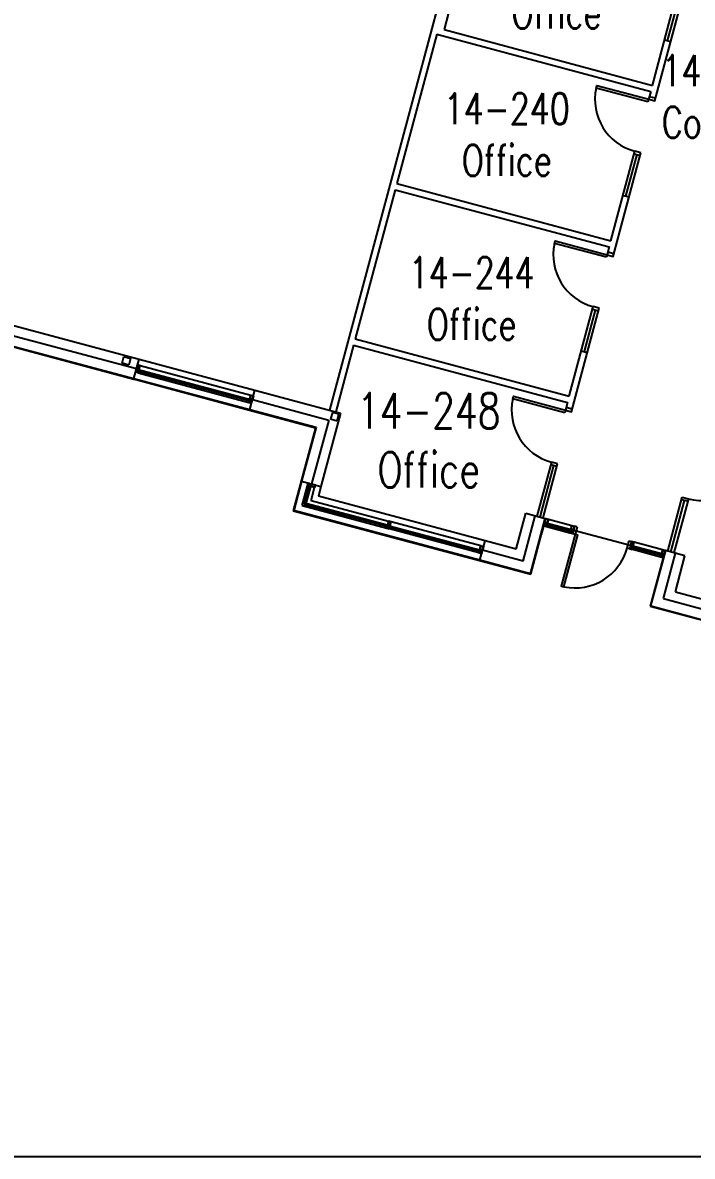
# Model space of a CAD drawing. Extents: x 11182 to 734459, y -1391328 to 152085.
# Drawn here: x 350310 to 362761, y -1391328 to -1370234 of the extents above; entities that cross this region are included whole.
import ezdxf
from ezdxf.enums import TextEntityAlignment as Align

# ---------------------------------------------------------------- set-up
doc = ezdxf.new("R2010")
doc.units = 0
doc.header["$LTSCALE"] = 500
doc.header["$MEASUREMENT"] = 0
doc.layers.add('0_Defpoints', color=106, linetype='CONTINUOUS', plot=False)
for name, color, linetype in [('0_room_data', 7, 'CONTINUOUS'), ('1_Wall_Exist', 251, 'CONTINUOUS'), ('3_Text', 7, 'CONTINUOUS')]:
    doc.layers.add(name, color=color, linetype=linetype)
doc.styles.add('1_200', font='simplex.shx', dxfattribs={"width": 0.75, "height": 460})

# ---------------------------------------------------------------- blocks, each defined once
blk = doc.blocks.new('room_data')
at = {"layer": '3_Text', "style": '1_200', "width": 0.75}
for tag, p in [('ROOMNUM', (0, 0)), ('ROOMUSE', (0, -575))]:
    blk.add_attdef(tag, text='', height=345, dxfattribs=at).set_placement(p, align=Align.MIDDLE_CENTER)

msp = doc.modelspace()

# ---------------------------------------------------------------- linework, layer by layer
at = {"layer": '0_Defpoints'}
msp.add_lwpolyline([(391388, -1271696), (313980, -1271696), (313980, -1391328), (391388, -1391328)], close=True, dxfattribs=at)
at = {"layer": '1_Wall_Exist'}
for p, q in [((360371, -1361182), (356017, -1377445)), ((358887, -1367585), (358144, -1370363)), ((362019, -1371401), (362465, -1369734)), ((362303, -1370570), (362510, -1369797)), ((358144, -1370363), (362019, -1371401)), ((358009, -1370450), (357265, -1373228)), ((358009, -1370450), (361989, -1371515)), ((362246, -1370555), (362360, -1370585)), ((361989, -1371515), (361937, -1371708)), ((362077, -1371642), (361963, -1371612)), ((361245, -1374293), (361691, -1372626)), ((361528, -1373462), (361735, -1372689)), ((357234, -1373342), (356491, -1376120)), ((357234, -1373342), (361214, -1374407)), ((357265, -1373228), (361245, -1374293)), ((361471, -1373447), (361585, -1373477)), ((361214, -1374407), (361163, -1374600)), ((345251, -1374563), (352474, -1376497)), ((361302, -1374534), (361188, -1374504)), ((345204, -1374738), (352427, -1376672)), ((345155, -1374923), (352378, -1376856)), ((360471, -1377185), (360917, -1375518)), ((360754, -1376354), (360961, -1375582)), ((348331, -1375782), (352376, -1376865)), ((356491, -1376120), (360471, -1377185)), ((356462, -1376234), (356131, -1377473)), ((356462, -1376234), (360440, -1377299)), ((360697, -1376339), (360811, -1376370)), ((352160, -1376571), (352193, -1376448)), ((352193, -1376448), (352316, -1376481)), ((352316, -1376481), (352283, -1376604)), ((352378, -1376856), (352474, -1376497)), ((352474, -1376497), (354628, -1377074)), ((352283, -1376604), (352160, -1376571)), ((352451, -1376713), (354540, -1377272)), ((352458, -1376688), (354546, -1377248)), ((352460, -1376749), (354515, -1377299)), ((352496, -1376614), (354551, -1377165)), ((352376, -1376865), (352411, -1376874)), ((352378, -1376856), (354532, -1377433)), ((352411, -1376874), (354530, -1377442)), ((354532, -1377433), (354628, -1377074)), ((354628, -1377074), (356222, -1377500)), ((354551, -1377278), (354540, -1377274)), ((354582, -1377248), (356000, -1377628)), ((360440, -1377299), (360388, -1377492)), ((360528, -1377426), (360414, -1377396)), ((354530, -1377442), (355755, -1377770)), ((354532, -1377433), (355766, -1377763)), ((356222, -1377500), (355856, -1378864)), ((356068, -1377485), (356035, -1377608)), ((356035, -1377608), (356158, -1377641)), ((356190, -1377518), (356068, -1377485)), ((356158, -1377641), (356190, -1377518)), ((355755, -1377770), (355341, -1379315)), ((355766, -1377763), (355497, -1378768)), ((356000, -1377628), (355682, -1378817)), ((360143, -1378410), (359873, -1379418)), ((359987, -1379448), (360257, -1378441)), ((359930, -1379433), (360187, -1378474)), ((355497, -1378768), (355352, -1379309)), ((355497, -1378768), (355856, -1378864)), ((355505, -1379220), (355605, -1378850)), ((355640, -1378841), (355545, -1379198)), ((355665, -1378848), (355576, -1379180)), ((355856, -1378864), (355808, -1379046)), ((355676, -1379122), (355739, -1378886)), ((358907, -1379875), (355808, -1379046)), ((362305, -1380069), (362575, -1379061)), ((362689, -1379092), (362419, -1380099)), ((355505, -1379220), (357079, -1379642)), ((357104, -1379615), (355545, -1379198)), ((357111, -1379591), (355576, -1379180)), ((355676, -1379122), (357115, -1379507)), ((362362, -1380084), (362619, -1379125)), ((355341, -1379315), (359758, -1380498)), ((358811, -1380235), (355352, -1379309)), ((359488, -1380031), (359667, -1379363)), ((359616, -1380253), (359842, -1379409)), ((359667, -1379363), (360027, -1379459)), ((359751, -1380487), (360027, -1379459)), ((360085, -1379474), (360521, -1379591)), ((357086, -1379619), (357086, -1379622)), ((357120, -1379619), (358819, -1380074)), ((357126, -1379595), (358826, -1380050)), ((358794, -1380101), (357128, -1379655)), ((358830, -1379966), (357164, -1379521)), ((359758, -1380498), (360014, -1379538)), ((359956, -1379756), (359979, -1379672)), ((359979, -1379672), (360016, -1379532)), ((360016, -1379532), (362238, -1380126)), ((360039, -1379575), (360024, -1379571)), ((360040, -1379573), (360510, -1379699)), ((360047, -1379548), (360516, -1379674)), ((360049, -1379609), (360485, -1379725)), ((360525, -1379705), (360509, -1379701)), ((358811, -1380235), (358907, -1379875)), ((359488, -1380031), (358907, -1379875)), ((362208, -1380043), (361682, -1379902)), ((358834, -1380080), (358818, -1380076)), ((358848, -1380091), (358847, -1380093)), ((359616, -1380253), (358860, -1380050)), ((361633, -1380002), (361625, -1380000)), ((362197, -1380150), (361637, -1380000)), ((362203, -1380126), (361644, -1379976)), ((362172, -1380177), (361646, -1380036)), ((362238, -1380126), (361979, -1381092)), ((361991, -1381086), (362266, -1380058)), ((362224, -1380951), (362450, -1380108)), ((362624, -1380154), (362265, -1380058)), ((359751, -1380487), (358811, -1380235)), ((362208, -1380156), (362200, -1380154)), ((362446, -1380823), (362625, -1380154)), ((362224, -1380951), (362981, -1381153)), ((362446, -1380823), (363027, -1380978)), ((361979, -1381092), (366396, -1382275)), ((361991, -1381086), (362931, -1381338))]:
    msp.add_line(p, q, dxfattribs=at)
for points in [[(361950, -1371660), (362064, -1371690), (362579, -1369764)], [(361937, -1371708), (360971, -1371450), (360984, -1371401), (361950, -1371660)], [(362077, -1371642), (361963, -1371612)], [(361176, -1374552), (361290, -1374583), (361805, -1372656)], [(361678, -1372674), (361792, -1372705)], [(361805, -1372656), (361691, -1372626)], [(361163, -1374600), (360197, -1374342), (360210, -1374293), (361176, -1374552)], [(361302, -1374534), (361188, -1374504)], [(360401, -1377444), (360515, -1377475), (361031, -1375549)], [(360904, -1375566), (361018, -1375597)], [(361031, -1375549), (360917, -1375518)], [(360388, -1377492), (359422, -1377234), (359435, -1377186), (360401, -1377444)], [(360528, -1377426), (360414, -1377396)], [(360130, -1378458), (360244, -1378489)], [(360257, -1378441), (360143, -1378410)], [(362575, -1379061), (362689, -1379092)], [(362676, -1379140), (362562, -1379110)], [(360619, -1379616), (360324, -1380717), (360372, -1380730), (360631, -1379764)], [(360619, -1379616), (360570, -1379603), (360534, -1379739), (360631, -1379764)]]:
    msp.add_lwpolyline(points, dxfattribs=at)
at = {"layer": '1_Wall_Exist', "flags": 128}
for points in [[(352417, -1376715, -1.25595), (352417, -1376719), (352413, -1376734), (352458, -1376746), (352463, -1376731, -1.25595), (352464, -1376728), (352465, -1376726, -0.36397), (352466, -1376725), (352466, -1376726), (352460, -1376749), (352411, -1376736), (352417, -1376712), (352417, -1376712, -0.36397), (352418, -1376713)], [(352457, -1376732, -0.104064), (352457, -1376732), (352454, -1376736, 0.541623), (352455, -1376737), (352456, -1376737, 0.297334), (352457, -1376737), (352462, -1376731, -1), (352464, -1376728), (352465, -1376725), (352465, -1376723), (352464, -1376723), (352463, -1376725), (352419, -1376713), (352420, -1376711), (352419, -1376711), (352418, -1376713), (352417, -1376715, -1), (352417, -1376719), (352418, -1376727, 0.297334), (352419, -1376728), (352420, -1376728, 0.541623), (352422, -1376727), (352421, -1376722, -0.104064), (352421, -1376722), (352422, -1376718, -0.414214), (352423, -1376717), (352440, -1376722), (352441, -1376722), (352441, -1376722), (352458, -1376727, -0.414214), (352458, -1376728)], [(352474, -1376675), (352476, -1376675), (352492, -1376617), (352449, -1376605), (352433, -1376664), (352436, -1376664, -0.414214), (352438, -1376668), (352437, -1376671), (352469, -1376680), (352470, -1376677, -0.414214)], [(352452, -1376693, 0.414214), (352453, -1376692), (352457, -1376681, 0.414214), (352456, -1376679), (352448, -1376677, 0.414214), (352447, -1376678), (352444, -1376690, 0.414214), (352445, -1376691)], [(355625, -1378854, 1.25595), (355623, -1378852), (355607, -1378848), (355619, -1378803), (355635, -1378807, 1.25595), (355638, -1378807), (355640, -1378807, 0.36397), (355641, -1378807), (355641, -1378807), (355618, -1378800), (355605, -1378850), (355628, -1378856), (355628, -1378856, 0.36397), (355627, -1378855)], [(355632, -1378811, 0.104064), (355631, -1378811), (355627, -1378812, -0.541623), (355626, -1378810), (355626, -1378809, -0.297334), (355627, -1378808), (355635, -1378807, 1), (355638, -1378807), (355641, -1378808), (355642, -1378809), (355642, -1378810), (355640, -1378809), (355628, -1378853), (355630, -1378854), (355630, -1378854), (355628, -1378855), (355626, -1378854, 1), (355623, -1378852), (355616, -1378847, -0.297334), (355616, -1378846), (355616, -1378845, -0.541623), (355618, -1378844), (355621, -1378847, 0.104064), (355622, -1378847), (355625, -1378848, 0.414214), (355627, -1378848), (355631, -1378831), (355632, -1378830), (355631, -1378830), (355636, -1378813, 0.414214), (355635, -1378812)], [(355662, -1378835, -0.414214), (355664, -1378834), (355675, -1378837, -0.414214), (355676, -1378838), (355674, -1378846, -0.414214), (355673, -1378846), (355661, -1378843, -0.414214), (355660, -1378842)], [(355689, -1378825), (355690, -1378823), (355748, -1378838), (355737, -1378882), (355678, -1378866), (355679, -1378863, 0.414214), (355677, -1378860), (355674, -1378859), (355682, -1378827), (355685, -1378827, 0.414214)], [(357142, -1379581), (357145, -1379581), (357160, -1379523), (357117, -1379511), (357101, -1379570), (357104, -1379571, -0.414214), (357106, -1379574), (357105, -1379577), (357138, -1379586), (357139, -1379583, -0.414214)], [(360024, -1379524), (360022, -1379524), (360037, -1379465), (360081, -1379477), (360065, -1379535), (360062, -1379534, 0.414214), (360059, -1379536), (360058, -1379539), (360026, -1379531), (360026, -1379528, 0.414214)], [(357121, -1379599, 0.414214), (357122, -1379598), (357125, -1379587, 0.414214), (357124, -1379586), (357117, -1379584, 0.414214), (357116, -1379584), (357113, -1379596, 0.414214), (357113, -1379597)], [(360053, -1379588, 1.25595), (360051, -1379591), (360047, -1379606), (360002, -1379594), (360006, -1379578, 1.25595), (360006, -1379575), (360006, -1379573, 0.36397), (360006, -1379572), (360006, -1379572), (359999, -1379595), (360049, -1379609), (360055, -1379585), (360055, -1379585, 0.36397), (360054, -1379586)], [(360010, -1379582, 0.104064), (360010, -1379582), (360011, -1379587, -0.541623), (360009, -1379588), (360008, -1379587, -0.297334), (360007, -1379587), (360006, -1379578, 1), (360006, -1379575), (360007, -1379572), (360008, -1379571), (360009, -1379571), (360008, -1379573), (360052, -1379585), (360053, -1379583), (360053, -1379583), (360054, -1379585), (360053, -1379588, 1), (360051, -1379591), (360046, -1379597, -0.297334), (360045, -1379597), (360044, -1379597, -0.541623), (360043, -1379595), (360046, -1379592, 0.104064), (360046, -1379591), (360047, -1379588, 0.414214), (360047, -1379587), (360030, -1379582), (360029, -1379581), (360029, -1379582), (360012, -1379577, 0.414214), (360011, -1379578)], [(360034, -1379551, -0.414214), (360033, -1379550), (360036, -1379538, -0.414214), (360037, -1379537), (360045, -1379539, -0.414214), (360045, -1379540), (360042, -1379552, -0.414214), (360041, -1379553)], [(360538, -1379718, 1.25595), (360537, -1379721), (360532, -1379736), (360487, -1379724), (360491, -1379708, 1.25595), (360492, -1379705), (360492, -1379703, 0.36397), (360491, -1379702), (360491, -1379702), (360485, -1379725), (360534, -1379738), (360540, -1379715), (360540, -1379715, 0.36397), (360539, -1379716)], [(360495, -1379712, 0.104064), (360495, -1379712), (360496, -1379717, -0.541623), (360495, -1379718), (360493, -1379717, -0.297334), (360493, -1379716), (360491, -1379708, 1), (360492, -1379705), (360492, -1379702), (360493, -1379701), (360494, -1379701), (360493, -1379703), (360538, -1379715), (360538, -1379713), (360539, -1379713), (360539, -1379715), (360538, -1379718, 1), (360537, -1379720), (360531, -1379727, -0.297334), (360530, -1379727), (360529, -1379727, -0.541623), (360529, -1379725), (360532, -1379722, 0.104064), (360532, -1379721), (360533, -1379718, 0.414214), (360532, -1379716), (360515, -1379712), (360515, -1379711), (360514, -1379712), (360497, -1379707, 0.414214), (360496, -1379708)], [(360510, -1379654), (360507, -1379653), (360523, -1379595), (360566, -1379607), (360550, -1379665), (360548, -1379664, 0.414214), (360544, -1379666), (360543, -1379669), (360511, -1379661), (360512, -1379658, 0.414214)], [(360519, -1379681, -0.414214), (360518, -1379679), (360521, -1379668, -0.414214), (360523, -1379667), (360530, -1379669, -0.414214), (360531, -1379670), (360528, -1379682, -0.414214), (360526, -1379683)], [(361660, -1379962), (361662, -1379963), (361678, -1379904), (361635, -1379893), (361619, -1379951), (361622, -1379952, -0.414214), (361624, -1379955), (361623, -1379958), (361655, -1379967), (361656, -1379964, -0.414214)], [(358819, -1380030), (358816, -1380029), (358832, -1379970), (358875, -1379982), (358859, -1380041), (358857, -1380040, 0.414214), (358853, -1380042), (358852, -1380045), (358820, -1380036), (358821, -1380033, 0.414214)], [(358828, -1380056, -0.414214), (358827, -1380055), (358830, -1380043, -0.414214), (358832, -1380043), (358839, -1380045, -0.414214), (358840, -1380046), (358837, -1380057, -0.414214), (358835, -1380058)], [(361604, -1380003, -1.25595), (361603, -1380006), (361599, -1380022), (361644, -1380034), (361649, -1380018, -1.25595), (361650, -1380015), (361651, -1380013, -0.36397), (361652, -1380013), (361652, -1380013), (361646, -1380036), (361597, -1380023), (361603, -1380000), (361603, -1380000, -0.36397), (361604, -1380001)], [(361644, -1380019, -0.104064), (361644, -1380019), (361641, -1380023, 0.541623), (361641, -1380025), (361642, -1380025, 0.297334), (361643, -1380025), (361649, -1380018, -1), (361650, -1380015), (361651, -1380013), (361651, -1380010), (361650, -1380010), (361650, -1380012), (361605, -1380001), (361606, -1379999), (361605, -1379998), (361604, -1380000), (361604, -1380003, -1), (361603, -1380006), (361605, -1380014, 0.297334), (361605, -1380015), (361607, -1380015, 0.541623), (361608, -1380014), (361607, -1380010, -0.104064), (361607, -1380009), (361608, -1380006, -0.414214), (361609, -1380005), (361626, -1380009), (361627, -1380009), (361627, -1380010), (361644, -1380014, -0.414214), (361645, -1380015)], [(361638, -1379980, 0.414214), (361640, -1379980), (361643, -1379968, 0.414214), (361642, -1379967), (361635, -1379965, 0.414214), (361633, -1379966), (361630, -1379977, 0.414214), (361631, -1379978)], [(362235, -1380116), (362237, -1380117), (362253, -1380058), (362210, -1380047), (362194, -1380105), (362197, -1380106, -0.414214), (362199, -1380109), (362198, -1380112), (362230, -1380121), (362231, -1380118, -0.414214)], [(362213, -1380134, 0.414214), (362215, -1380134), (362218, -1380122, 0.414214), (362217, -1380121), (362210, -1380119, 0.414214), (362208, -1380119), (362205, -1380131, 0.414214), (362206, -1380132)], [(362179, -1380157, -1.25595), (362178, -1380160), (362174, -1380176), (362219, -1380188), (362224, -1380172, -1.25595), (362225, -1380169), (362226, -1380167, -0.36397), (362227, -1380167), (362227, -1380167), (362221, -1380190), (362172, -1380177), (362178, -1380154), (362178, -1380154, -0.36397), (362179, -1380155)], [(362219, -1380173, -0.104064), (362219, -1380173), (362216, -1380177, 0.541623), (362216, -1380179), (362217, -1380179, 0.297334), (362218, -1380179), (362224, -1380172, -1), (362225, -1380169), (362226, -1380167), (362226, -1380164), (362225, -1380164), (362225, -1380166), (362180, -1380154), (362181, -1380152), (362180, -1380152), (362179, -1380154), (362179, -1380157, -1), (362178, -1380160), (362180, -1380168, 0.297334), (362180, -1380169), (362182, -1380169, 0.541623), (362183, -1380168), (362182, -1380164, -0.104064), (362182, -1380163), (362183, -1380160, -0.414214), (362184, -1380159), (362201, -1380163), (362202, -1380163), (362202, -1380164), (362219, -1380168, -0.414214), (362220, -1380169)]]:
    msp.add_lwpolyline(points, format="xyb", close=True, dxfattribs=at)
for points in [[(352460, -1376680), (352471, -1376684, 0.414214), (352472, -1376683), (352472, -1376682), (352472, -1376682), (352473, -1376679, -0.414214), (352475, -1376678), (352475, -1376678, -0.414214), (352476, -1376680), (352476, -1376683), (352475, -1376683), (352475, -1376684, 0.414214), (352475, -1376685), (352477, -1376685), (352496, -1376614), (352446, -1376601), (352427, -1376672), (352429, -1376672), (352430, -1376672), (352430, -1376671), (352429, -1376671), (352430, -1376668, -0.414214), (352432, -1376667), (352433, -1376667, -0.414214), (352434, -1376669), (352433, -1376672), (352433, -1376672), (352432, -1376672, 0.414214), (352433, -1376673), (352444, -1376676)], [(352460, -1376680), (352449, -1376721), (352445, -1376720), (352446, -1376716, 0.414214), (352446, -1376715), (352440, -1376713, 0.414214), (352439, -1376714), (352437, -1376718), (352434, -1376717), (352444, -1376676)], [(352439, -1376712), (352439, -1376711), (352440, -1376711), (352440, -1376711), (352440, -1376710), (352440, -1376710), (352441, -1376710), (352441, -1376709), (352440, -1376709), (352440, -1376708), (352441, -1376708), (352441, -1376708), (352441, -1376707), (352441, -1376707), (352442, -1376707), (352442, -1376706), (352441, -1376706), (352441, -1376705), (352442, -1376705), (352442, -1376705), (352441, -1376704), (352441, -1376704), (352442, -1376703), (352442, -1376703), (352442, -1376702), (352442, -1376702), (352443, -1376702), (352443, -1376702), (352442, -1376701), (352442, -1376701), (352443, -1376700), (352443, -1376700), (352443, -1376699), (352443, -1376699), (352444, -1376699), (352444, -1376698), (352443, -1376698), (352443, -1376697), (352444, -1376697), (352444, -1376697), (352444, -1376697, -0.627131), (352450, -1376699), (352450, -1376699), (352450, -1376700), (352450, -1376700), (352450, -1376701), (352449, -1376701), (352449, -1376701), (352450, -1376702), (352450, -1376702), (352449, -1376702), (352449, -1376703), (352449, -1376703), (352449, -1376704), (352448, -1376704), (352448, -1376704), (352449, -1376705), (352449, -1376705), (352448, -1376705), (352448, -1376706), (352449, -1376706), (352449, -1376707), (352448, -1376707), (352448, -1376707), (352448, -1376708), (352448, -1376708), (352447, -1376709), (352447, -1376709), (352448, -1376709), (352448, -1376710), (352447, -1376710), (352447, -1376710), (352447, -1376711), (352447, -1376711), (352446, -1376712), (352446, -1376712), (352447, -1376713), (352447, -1376713), (352446, -1376713), (352446, -1376713), (352447, -1376714)], [(355677, -1378834), (355636, -1378823), (355635, -1378827), (355640, -1378828, -0.414214), (355640, -1378829), (355638, -1378836, -0.414214), (355637, -1378836), (355633, -1378835), (355632, -1378839), (355673, -1378850)], [(355639, -1378836), (355640, -1378837), (355641, -1378836), (355641, -1378836), (355641, -1378837), (355642, -1378837), (355642, -1378836), (355643, -1378836), (355643, -1378837), (355643, -1378837), (355644, -1378837), (355644, -1378837), (355644, -1378838), (355645, -1378838), (355645, -1378837), (355646, -1378837), (355646, -1378838), (355646, -1378838), (355647, -1378838), (355647, -1378838), (355647, -1378839), (355648, -1378839), (355648, -1378838), (355649, -1378838), (355649, -1378839), (355649, -1378839), (355650, -1378838), (355650, -1378838), (355651, -1378839), (355651, -1378840), (355651, -1378839), (355652, -1378839), (355652, -1378840), (355652, -1378840), (355653, -1378839), (355653, -1378839), (355654, -1378840), (355654, -1378840), (355655, -1378840), (355655, -1378840), (355655, -1378840, 0.627131), (355656, -1378833), (355656, -1378834), (355655, -1378834), (355655, -1378833), (355655, -1378833), (355654, -1378833), (355654, -1378833), (355654, -1378832), (355653, -1378832), (355653, -1378833), (355652, -1378833), (355652, -1378832), (355652, -1378832), (355651, -1378833), (355651, -1378832), (355650, -1378832), (355650, -1378831), (355649, -1378832), (355649, -1378832), (355649, -1378831), (355649, -1378831), (355648, -1378832), (355648, -1378832), (355647, -1378831), (355647, -1378831), (355646, -1378831), (355646, -1378831), (355646, -1378830), (355646, -1378830), (355645, -1378831), (355645, -1378831), (355644, -1378830), (355644, -1378830), (355643, -1378831), (355643, -1378830), (355643, -1378829), (355642, -1378829), (355642, -1378830), (355641, -1378830), (355641, -1378829)], [(355677, -1378834), (355680, -1378823, -0.414214), (355681, -1378822), (355682, -1378822), (355681, -1378823), (355684, -1378824, 0.414214), (355686, -1378823), (355687, -1378822, 0.414214), (355685, -1378820), (355682, -1378819), (355682, -1378820), (355682, -1378820, -0.414214), (355681, -1378819), (355682, -1378817), (355752, -1378836), (355739, -1378886), (355668, -1378867), (355669, -1378865), (355670, -1378865), (355670, -1378865), (355670, -1378866), (355673, -1378866, 0.414214), (355675, -1378865), (355675, -1378864, 0.414214), (355674, -1378862), (355671, -1378862), (355671, -1378862), (355670, -1378862, -0.414214), (355670, -1378861), (355673, -1378850)], [(357128, -1379587), (357140, -1379590, 0.414214), (357141, -1379589), (357141, -1379589), (357140, -1379588), (357141, -1379585, -0.414214), (357143, -1379584), (357144, -1379585, -0.414214), (357145, -1379587), (357144, -1379590), (357144, -1379589), (357143, -1379590, 0.414214), (357144, -1379591), (357145, -1379591), (357164, -1379521), (357115, -1379507), (357096, -1379578), (357097, -1379578), (357098, -1379578), (357099, -1379577), (357098, -1379577), (357099, -1379574, -0.414214), (357101, -1379573), (357101, -1379573, -0.414214), (357103, -1379575), (357102, -1379578), (357101, -1379578), (357101, -1379578, 0.414214), (357102, -1379579), (357113, -1379582), (357104, -1379617), (357119, -1379621)], [(360033, -1379536), (360022, -1379533, -0.414214), (360021, -1379532), (360021, -1379532), (360022, -1379532), (360023, -1379529, 0.414214), (360022, -1379527), (360021, -1379527, 0.414214), (360019, -1379528), (360018, -1379531), (360019, -1379531), (360019, -1379531, -0.414214), (360018, -1379532), (360016, -1379532), (360035, -1379461), (360085, -1379474), (360066, -1379545), (360064, -1379544), (360064, -1379543), (360064, -1379543), (360065, -1379543), (360065, -1379540, 0.414214), (360064, -1379538), (360063, -1379538, 0.414214), (360061, -1379539), (360061, -1379542), (360061, -1379542), (360061, -1379543, -0.414214), (360060, -1379543), (360049, -1379540)], [(357086, -1379622, -1.25595), (357086, -1379625), (357081, -1379640), (357127, -1379653), (357131, -1379637, -1.25595), (357132, -1379634), (357133, -1379632, -0.36397), (357134, -1379632), (357134, -1379632), (357128, -1379655), (357079, -1379642), (357085, -1379619), (357086, -1379619, -0.36397), (357086, -1379619)], [(357086, -1379622, -1), (357086, -1379625), (357087, -1379633, 0.297334), (357088, -1379634), (357089, -1379634, 0.541623), (357090, -1379633), (357090, -1379628, -0.104064), (357090, -1379628), (357091, -1379624, -0.414214), (357092, -1379624), (357109, -1379628), (357109, -1379628), (357109, -1379628), (357126, -1379633, -0.414214), (357127, -1379634), (357126, -1379638), (357126, -1379638), (357123, -1379642, 0.541623), (357124, -1379643), (357125, -1379644, 0.297334), (357126, -1379643), (357131, -1379637, -1), (357132, -1379634), (357133, -1379631), (357133, -1379629), (357132, -1379629), (357132, -1379631), (357088, -1379619), (357088, -1379617), (357088, -1379617), (357086, -1379619)], [(357114, -1379626), (357115, -1379622, 0.414214), (357114, -1379621), (357108, -1379619, 0.414214), (357107, -1379620), (357106, -1379624)], [(357108, -1379618), (357108, -1379618), (357109, -1379617), (357109, -1379617), (357108, -1379616), (357108, -1379616), (357109, -1379616), (357109, -1379615), (357109, -1379615), (357109, -1379614), (357110, -1379614), (357110, -1379614), (357109, -1379613), (357109, -1379613), (357110, -1379613), (357110, -1379612), (357110, -1379612), (357110, -1379611), (357111, -1379611), (357111, -1379611), (357110, -1379610), (357110, -1379610), (357111, -1379610), (357111, -1379609), (357110, -1379609), (357110, -1379608), (357111, -1379608), (357111, -1379608), (357111, -1379607), (357111, -1379607), (357112, -1379607), (357112, -1379606), (357111, -1379606), (357111, -1379605), (357112, -1379605), (357112, -1379605), (357112, -1379604), (357112, -1379604), (357113, -1379603), (357113, -1379603), (357112, -1379603, -0.627131), (357119, -1379605), (357118, -1379605), (357118, -1379606), (357119, -1379606), (357119, -1379607), (357118, -1379607), (357118, -1379607), (357118, -1379608), (357118, -1379608), (357117, -1379609), (357117, -1379609), (357118, -1379610), (357118, -1379610), (357117, -1379610), (357117, -1379610), (357118, -1379611), (357117, -1379611), (357117, -1379612), (357116, -1379612), (357117, -1379613), (357117, -1379613), (357116, -1379613), (357116, -1379613), (357117, -1379614), (357117, -1379614), (357116, -1379615), (357116, -1379615), (357116, -1379616), (357116, -1379616), (357115, -1379616), (357115, -1379617), (357116, -1379617), (357116, -1379618), (357115, -1379618), (357115, -1379618), (357115, -1379619), (357115, -1379619), (357114, -1379619), (357114, -1379620), (357115, -1379620)], [(360026, -1379578), (360027, -1379574, -0.414214), (360028, -1379573), (360035, -1379575, -0.414214), (360035, -1379576), (360034, -1379580)], [(360035, -1379574), (360036, -1379573), (360035, -1379573), (360035, -1379572), (360036, -1379572), (360036, -1379572), (360035, -1379571), (360035, -1379571), (360036, -1379570), (360036, -1379570), (360036, -1379569), (360036, -1379569), (360037, -1379569), (360037, -1379569), (360036, -1379568), (360036, -1379568), (360037, -1379567), (360037, -1379567), (360037, -1379566), (360037, -1379566), (360038, -1379566), (360038, -1379565), (360037, -1379565), (360037, -1379564), (360038, -1379564), (360038, -1379564), (360037, -1379563), (360037, -1379563), (360038, -1379563), (360039, -1379562), (360038, -1379562), (360038, -1379561), (360039, -1379561), (360039, -1379561), (360038, -1379560), (360038, -1379560), (360039, -1379560), (360039, -1379559), (360039, -1379559), (360039, -1379558), (360039, -1379558, 0.627131), (360032, -1379557), (360033, -1379558), (360033, -1379558), (360032, -1379558), (360032, -1379558), (360032, -1379559), (360032, -1379559), (360031, -1379560), (360031, -1379560), (360032, -1379561), (360032, -1379561), (360031, -1379561), (360031, -1379561), (360032, -1379562), (360031, -1379562), (360031, -1379563), (360030, -1379563), (360031, -1379564), (360031, -1379564), (360030, -1379564), (360030, -1379565), (360031, -1379565), (360031, -1379566), (360030, -1379566), (360030, -1379566), (360030, -1379567), (360030, -1379567), (360029, -1379567), (360029, -1379568), (360030, -1379568), (360030, -1379569), (360029, -1379569), (360029, -1379569), (360029, -1379570), (360029, -1379570), (360028, -1379570), (360028, -1379571), (360029, -1379571), (360029, -1379572), (360028, -1379572)], [(360519, -1379666), (360507, -1379663, -0.414214), (360507, -1379662), (360507, -1379662), (360507, -1379662), (360508, -1379659, 0.414214), (360507, -1379657), (360506, -1379657, 0.414214), (360504, -1379658), (360504, -1379661), (360504, -1379661), (360504, -1379661, -0.414214), (360503, -1379662), (360502, -1379662), (360521, -1379591), (360570, -1379604), (360551, -1379675), (360550, -1379674), (360549, -1379673), (360549, -1379673), (360550, -1379673), (360551, -1379670, 0.414214), (360550, -1379668), (360549, -1379668, 0.414214), (360547, -1379669), (360546, -1379672), (360547, -1379672), (360547, -1379673, -0.414214), (360546, -1379673), (360534, -1379670)], [(360512, -1379708), (360513, -1379704, -0.414214), (360514, -1379703), (360520, -1379705, -0.414214), (360520, -1379706), (360519, -1379710)], [(360521, -1379704), (360521, -1379703), (360520, -1379702), (360520, -1379702), (360521, -1379702), (360521, -1379702), (360521, -1379701), (360521, -1379701), (360522, -1379700), (360522, -1379700), (360521, -1379699), (360521, -1379699), (360522, -1379699), (360522, -1379698), (360522, -1379698), (360522, -1379698), (360523, -1379697), (360523, -1379697), (360522, -1379696), (360522, -1379696), (360523, -1379696), (360523, -1379695), (360522, -1379695), (360522, -1379694), (360523, -1379694), (360523, -1379694), (360523, -1379693), (360523, -1379693), (360524, -1379693), (360524, -1379692), (360523, -1379692), (360523, -1379691), (360524, -1379691), (360524, -1379691), (360524, -1379690), (360524, -1379690), (360525, -1379690), (360525, -1379689), (360524, -1379689), (360524, -1379688), (360524, -1379688, 0.627131), (360518, -1379687), (360518, -1379687), (360518, -1379688), (360517, -1379688), (360517, -1379688), (360518, -1379689), (360518, -1379689), (360517, -1379690), (360517, -1379690), (360517, -1379691), (360517, -1379691), (360516, -1379691), (360516, -1379691), (360517, -1379692), (360517, -1379692), (360516, -1379693), (360516, -1379693), (360516, -1379694), (360516, -1379694), (360515, -1379694), (360515, -1379695), (360516, -1379695), (360516, -1379695), (360515, -1379696), (360515, -1379696), (360516, -1379697), (360516, -1379697), (360515, -1379697), (360515, -1379698), (360515, -1379698), (360515, -1379699), (360514, -1379699), (360514, -1379699), (360515, -1379700), (360515, -1379700), (360514, -1379700), (360514, -1379701), (360514, -1379701), (360514, -1379702), (360513, -1379702)], [(361646, -1379968), (361658, -1379971, 0.414214), (361659, -1379970), (361659, -1379970), (361658, -1379970), (361659, -1379967, -0.414214), (361661, -1379966), (361662, -1379966, -0.414214), (361663, -1379968), (361662, -1379971), (361661, -1379971), (361661, -1379971, 0.414214), (361662, -1379972), (361663, -1379972), (361682, -1379902), (361633, -1379889), (361614, -1379959), (361615, -1379960), (361616, -1379959), (361616, -1379959), (361616, -1379958), (361616, -1379955, -0.414214), (361618, -1379954), (361619, -1379954, -0.414214), (361620, -1379956), (361619, -1379959), (361619, -1379959), (361619, -1379960, 0.414214), (361619, -1379961), (361631, -1379964)], [(358847, -1380093, 1.25595), (358846, -1380096), (358841, -1380112), (358796, -1380099), (358800, -1380084, 1.25595), (358801, -1380081), (358801, -1380079, 0.36397), (358800, -1380078), (358800, -1380078), (358794, -1380101), (358843, -1380114), (358849, -1380091), (358849, -1380091, 0.36397), (358848, -1380091)], [(358847, -1380093, 1), (358846, -1380096), (358840, -1380102, -0.297334), (358839, -1380103), (358838, -1380102, -0.541623), (358838, -1380101), (358841, -1380097, 0.104064), (358841, -1380097), (358842, -1380093, 0.414214), (358841, -1380092), (358824, -1380087), (358824, -1380087), (358823, -1380087), (358806, -1380083, 0.414214), (358805, -1380083), (358804, -1380087), (358804, -1380087), (358805, -1380092, -0.541623), (358804, -1380093), (358802, -1380093, -0.297334), (358802, -1380092), (358800, -1380084, 1), (358801, -1380081), (358801, -1380078), (358802, -1380076), (358803, -1380076), (358802, -1380078), (358847, -1380090), (358847, -1380088), (358848, -1380088), (358848, -1380091)], [(358828, -1380042), (358816, -1380038, -0.414214), (358816, -1380037), (358816, -1380037), (358816, -1380037), (358817, -1380034, 0.414214), (358816, -1380032), (358815, -1380032, 0.414214), (358813, -1380033), (358813, -1380036), (358813, -1380036), (358813, -1380037, -0.414214), (358812, -1380037), (358811, -1380037), (358830, -1379966), (358879, -1379980), (358860, -1380050), (358859, -1380050), (358858, -1380049), (358858, -1380048), (358859, -1380049), (358860, -1380046, 0.414214), (358859, -1380044), (358858, -1380043, 0.414214), (358856, -1380045), (358855, -1380048), (358856, -1380048), (358856, -1380048, -0.414214), (358855, -1380049), (358843, -1380046)], [(358828, -1380042), (358817, -1380082), (358821, -1380083), (358822, -1380079, -0.414214), (358823, -1380078), (358829, -1380080, -0.414214), (358829, -1380081), (358828, -1380085), (358832, -1380086), (358843, -1380046)], [(358830, -1380079), (358830, -1380079), (358829, -1380078), (358829, -1380078), (358830, -1380077), (358830, -1380077), (358830, -1380076), (358830, -1380076), (358831, -1380076), (358831, -1380076), (358830, -1380075), (358830, -1380075), (358831, -1380074), (358831, -1380074), (358831, -1380073), (358831, -1380073), (358832, -1380073), (358832, -1380072), (358831, -1380072), (358831, -1380071), (358832, -1380071), (358832, -1380071), (358831, -1380070), (358831, -1380070), (358832, -1380070), (358832, -1380069), (358832, -1380069), (358832, -1380068), (358833, -1380068), (358833, -1380068), (358832, -1380067), (358832, -1380067), (358833, -1380067), (358833, -1380066), (358833, -1380066), (358833, -1380065), (358834, -1380065), (358834, -1380065), (358833, -1380064), (358833, -1380064), (358833, -1380064, 0.627131), (358827, -1380062), (358827, -1380063), (358827, -1380063), (358826, -1380063), (358826, -1380064), (358827, -1380064), (358827, -1380065), (358826, -1380065), (358826, -1380065), (358826, -1380066), (358826, -1380066), (358825, -1380067), (358825, -1380067), (358826, -1380068), (358826, -1380068), (358825, -1380068), (358825, -1380068), (358825, -1380069), (358825, -1380069), (358824, -1380070), (358824, -1380070), (358825, -1380071), (358825, -1380071), (358824, -1380071), (358824, -1380072), (358825, -1380072), (358825, -1380073), (358824, -1380073), (358824, -1380073), (358824, -1380074), (358824, -1380074), (358823, -1380074), (358823, -1380075), (358824, -1380075), (358824, -1380076), (358823, -1380076), (358823, -1380076), (358823, -1380077), (358823, -1380077), (358822, -1380077)], [(361621, -1379999), (361625, -1380000), (361626, -1379999), (361627, -1379999), (361627, -1379998), (361626, -1379998), (361626, -1379997), (361627, -1379997), (361627, -1379997), (361626, -1379996), (361626, -1379996), (361627, -1379996), (361627, -1379995), (361627, -1379995), (361627, -1379994), (361628, -1379994), (361628, -1379994), (361627, -1379993), (361627, -1379993), (361628, -1379992), (361628, -1379992), (361628, -1379991), (361628, -1379991), (361629, -1379991), (361629, -1379991), (361628, -1379990), (361628, -1379990), (361629, -1379989), (361629, -1379989), (361628, -1379988), (361629, -1379988), (361629, -1379988), (361630, -1379987), (361629, -1379987), (361629, -1379986), (361630, -1379986), (361630, -1379986), (361629, -1379985), (361629, -1379985), (361630, -1379985), (361630, -1379984), (361630, -1379984, -0.627131), (361637, -1379987), (361636, -1379987), (361636, -1379987), (361636, -1379988), (361636, -1379988), (361635, -1379988), (361635, -1379989), (361636, -1379989), (361636, -1379990), (361635, -1379990), (361635, -1379990), (361636, -1379991), (361636, -1379991), (361635, -1379991), (361635, -1379992), (361635, -1379992), (361635, -1379993), (361634, -1379993), (361634, -1379993), (361635, -1379994), (361635, -1379994), (361634, -1379994), (361634, -1379995), (361634, -1379995), (361634, -1379996), (361633, -1379996), (361633, -1379996), (361634, -1379997), (361634, -1379997), (361633, -1379998), (361633, -1379998), (361634, -1379999), (361634, -1379999), (361633, -1379999), (361632, -1379999), (361633, -1380000), (361633, -1380000), (361632, -1380001), (361632, -1380001), (361633, -1380002), (361637, -1380003)], [(361631, -1380007), (361632, -1380003, 0.414214), (361632, -1380002), (361626, -1380001, 0.414214), (361625, -1380001), (361624, -1380005)], [(362221, -1380122), (362233, -1380125, 0.414214), (362234, -1380124), (362234, -1380124), (362233, -1380124), (362234, -1380121, -0.414214), (362236, -1380120), (362237, -1380120, -0.414214), (362238, -1380122), (362237, -1380125), (362236, -1380125), (362236, -1380125, 0.414214), (362237, -1380126), (362238, -1380126), (362257, -1380056), (362208, -1380043), (362189, -1380113), (362190, -1380114), (362191, -1380113), (362191, -1380113), (362191, -1380112), (362191, -1380109, -0.414214), (362193, -1380108), (362194, -1380108, -0.414214), (362195, -1380110), (362194, -1380113), (362194, -1380113), (362194, -1380114, 0.414214), (362194, -1380115), (362206, -1380118)], [(362221, -1380122), (362210, -1380162), (362206, -1380161), (362207, -1380157, 0.414214), (362207, -1380156), (362201, -1380155, 0.414214), (362200, -1380155), (362199, -1380159), (362195, -1380158), (362206, -1380118)], [(362196, -1380152), (362200, -1380154), (362201, -1380153), (362202, -1380153), (362202, -1380152), (362201, -1380152), (362201, -1380151), (362202, -1380151), (362202, -1380151), (362201, -1380150), (362201, -1380150), (362202, -1380149), (362202, -1380149), (362202, -1380148), (362202, -1380148), (362203, -1380148), (362203, -1380148), (362202, -1380147), (362202, -1380147), (362203, -1380146), (362203, -1380146), (362203, -1380145), (362203, -1380145), (362204, -1380145), (362204, -1380145), (362203, -1380144), (362203, -1380144), (362204, -1380143), (362204, -1380143), (362203, -1380142), (362203, -1380142), (362204, -1380142), (362205, -1380141), (362204, -1380141), (362204, -1380140), (362205, -1380140), (362205, -1380140), (362204, -1380139), (362204, -1380139), (362205, -1380139), (362205, -1380138), (362205, -1380138, -0.627131), (362212, -1380140), (362211, -1380141), (362211, -1380141), (362211, -1380142), (362211, -1380142), (362210, -1380142), (362210, -1380142), (362211, -1380143), (362211, -1380143), (362210, -1380144), (362210, -1380144), (362211, -1380145), (362211, -1380145), (362210, -1380145), (362210, -1380146), (362210, -1380146), (362210, -1380147), (362209, -1380147), (362209, -1380147), (362210, -1380148), (362210, -1380148), (362209, -1380148), (362209, -1380149), (362209, -1380149), (362209, -1380150), (362208, -1380150), (362208, -1380150), (362209, -1380151), (362209, -1380151), (362208, -1380151), (362208, -1380152), (362209, -1380152), (362208, -1380153), (362208, -1380153), (362207, -1380153), (362208, -1380154), (362208, -1380154), (362207, -1380155), (362207, -1380155), (362208, -1380156), (362212, -1380157)]]:
    msp.add_lwpolyline(points, format="xyb", dxfattribs=at)
for points in [[(352435, -1376711), (352451, -1376715)], [(355638, -1378840), (355642, -1378825)], [(357102, -1379623), (357104, -1379617)], [(357116, -1379621), (357119, -1379621)], [(357128, -1379587), (357118, -1379627)], [(360033, -1379536), (360022, -1379577)], [(360038, -1379581), (360049, -1379540)], [(360519, -1379666), (360508, -1379707)], [(360523, -1379711), (360534, -1379670)], [(361620, -1380004), (361631, -1379964)], [(361646, -1379968), (361635, -1380008)], [(362209, -1380156), (362212, -1380157)]]:
    msp.add_lwpolyline(points, dxfattribs=at)
at = {"layer": '1_Wall_Exist', "elevation": 0, "flags": 128}
for points in [[(354549, -1377240), (354537, -1377237, -0.414214), (354537, -1377236), (354537, -1377235), (354538, -1377235), (354538, -1377232, 0.414214), (354537, -1377230), (354537, -1377230, 0.414214), (354535, -1377231), (354534, -1377234), (354534, -1377235), (354534, -1377235, -0.414214), (354533, -1377236), (354532, -1377235), (354551, -1377165), (354600, -1377178), (354581, -1377248), (354580, -1377248), (354579, -1377247), (354579, -1377247), (354580, -1377247), (354581, -1377244, 0.414214), (354580, -1377242), (354579, -1377242, 0.414214), (354577, -1377243), (354576, -1377246), (354577, -1377246), (354577, -1377246, -0.414214), (354576, -1377247), (354564, -1377244)], [(354549, -1377240), (354538, -1377280), (354542, -1377281), (354543, -1377277, -0.414214), (354544, -1377277), (354550, -1377278, -0.414214), (354551, -1377279), (354550, -1377283), (354554, -1377284), (354564, -1377244)], [(354555, -1377279), (354551, -1377278), (354551, -1377277), (354551, -1377276), (354551, -1377276), (354552, -1377276), (354552, -1377275), (354551, -1377275), (354551, -1377274), (354552, -1377274), (354552, -1377274), (354551, -1377273), (354551, -1377273), (354552, -1377272), (354552, -1377272), (354552, -1377271), (354552, -1377271), (354553, -1377271), (354553, -1377271), (354552, -1377270), (354552, -1377270), (354553, -1377269), (354553, -1377269), (354553, -1377268), (354553, -1377268), (354554, -1377268), (354554, -1377267), (354553, -1377267), (354553, -1377266), (354554, -1377266), (354554, -1377266), (354553, -1377265), (354554, -1377265), (354554, -1377265), (354555, -1377264), (354554, -1377264), (354554, -1377263), (354555, -1377263), (354555, -1377263), (354554, -1377262), (354554, -1377262), (354555, -1377262, 0.627131), (354548, -1377261), (354548, -1377261), (354548, -1377261), (354547, -1377262), (354547, -1377262), (354548, -1377263), (354548, -1377263), (354547, -1377263), (354547, -1377264), (354548, -1377264), (354548, -1377264), (354547, -1377265), (354546, -1377265), (354547, -1377266), (354547, -1377266), (354546, -1377266), (354546, -1377267), (354547, -1377267), (354547, -1377268), (354546, -1377268), (354546, -1377268), (354546, -1377269), (354546, -1377269), (354545, -1377269), (354545, -1377270), (354546, -1377270), (354546, -1377271), (354545, -1377271), (354545, -1377271), (354546, -1377272), (354545, -1377272), (354544, -1377272), (354544, -1377273), (354545, -1377273), (354545, -1377274), (354544, -1377274), (354544, -1377274), (354545, -1377275), (354545, -1377275), (354544, -1377276)]]:
    msp.add_lwpolyline(points, format="xyb", dxfattribs=at)
for points in [[(354540, -1377228), (354537, -1377227), (354553, -1377169), (354596, -1377180), (354581, -1377239), (354578, -1377238, 0.414214), (354574, -1377240), (354574, -1377243), (354541, -1377234), (354542, -1377231, 0.414214)], [(354568, -1377291, 1.25595), (354567, -1377294), (354563, -1377310), (354517, -1377298), (354522, -1377282, 1.25595), (354522, -1377279), (354522, -1377277, 0.36397), (354521, -1377276), (354521, -1377276), (354515, -1377299), (354564, -1377312), (354570, -1377289), (354570, -1377289, 0.36397), (354569, -1377289)], [(354525, -1377285, 0.104064), (354525, -1377286), (354526, -1377290, -0.541623), (354525, -1377291), (354524, -1377291, -0.297334), (354523, -1377290), (354522, -1377282, 1), (354522, -1377279), (354522, -1377276), (354524, -1377274), (354524, -1377274), (354524, -1377276), (354568, -1377288), (354568, -1377286), (354569, -1377286), (354569, -1377289), (354568, -1377291, 1), (354567, -1377294), (354562, -1377301, -0.297334), (354561, -1377301), (354559, -1377301, -0.541623), (354559, -1377299), (354562, -1377295, 0.104064), (354562, -1377295), (354563, -1377291, 0.414214), (354562, -1377290), (354545, -1377286), (354545, -1377285), (354544, -1377285), (354528, -1377281, 0.414214), (354526, -1377282)], [(354549, -1377254, -0.414214), (354549, -1377253), (354552, -1377241, -0.414214), (354553, -1377241), (354560, -1377243, -0.414214), (354561, -1377244), (354558, -1377256, -0.414214), (354557, -1377256)]]:
    msp.add_lwpolyline(points, format="xyb", close=True, dxfattribs=at)
at = {"layer": '1_Wall_Exist'}
msp.add_lwpolyline([(361585, -1379875), (361633, -1379888), (361597, -1380023), (361548, -1380010)], close=True, dxfattribs=at)
for centre, radius, start, end in [((361950, -1371660), 1000, 167.8784, 255.0125), ((361176, -1374552), 1000, 167.8784, 255.0125), ((360401, -1377444), 1000, 167.8784, 255.0125), ((362948, -1378126), 1000, 255.0125, 342.1465), ((360580, -1379750), 1002, 258.0058, 344.9577)]:
    msp.add_arc(centre, radius, start, end, dxfattribs=at)

# ---------------------------------------------------------------- block references
at = {"layer": '0_room_data'}
for p, xscale, yscale, zscale, values in [((360235, -1369091), 1.674561601624805, 1.674561601624805, 1.674561601624805, {'ROOMNUM': '14-236', 'ROOMUSE': 'Office'}), ((363357, -1371125), 1.674561601624805, 1.674561601624805, 1.674561601624805, {'ROOMNUM': '14-224', 'ROOMUSE': 'Corridor'}), ((359311, -1371835), 1.674561601624805, 1.674561601624805, 1.674561601624805, {'ROOMNUM': '14-240', 'ROOMUSE': 'Office'}), ((358659, -1374885), 1.674561601624805, 1.674561601624805, 1.674561601624805, {'ROOMNUM': '14-244', 'ROOMUSE': 'Office'}), ((357861, -1377455), 1.909000225852277, 1.909000225852277, 1.909000225852277, {'ROOMNUM': '14-248', 'ROOMUSE': 'Office'})]:
    msp.add_blockref('room_data', p, dxfattribs=dict(at, xscale=xscale, yscale=yscale, zscale=zscale)).add_auto_attribs(values)

doc.saveas('drawing.dxf')
